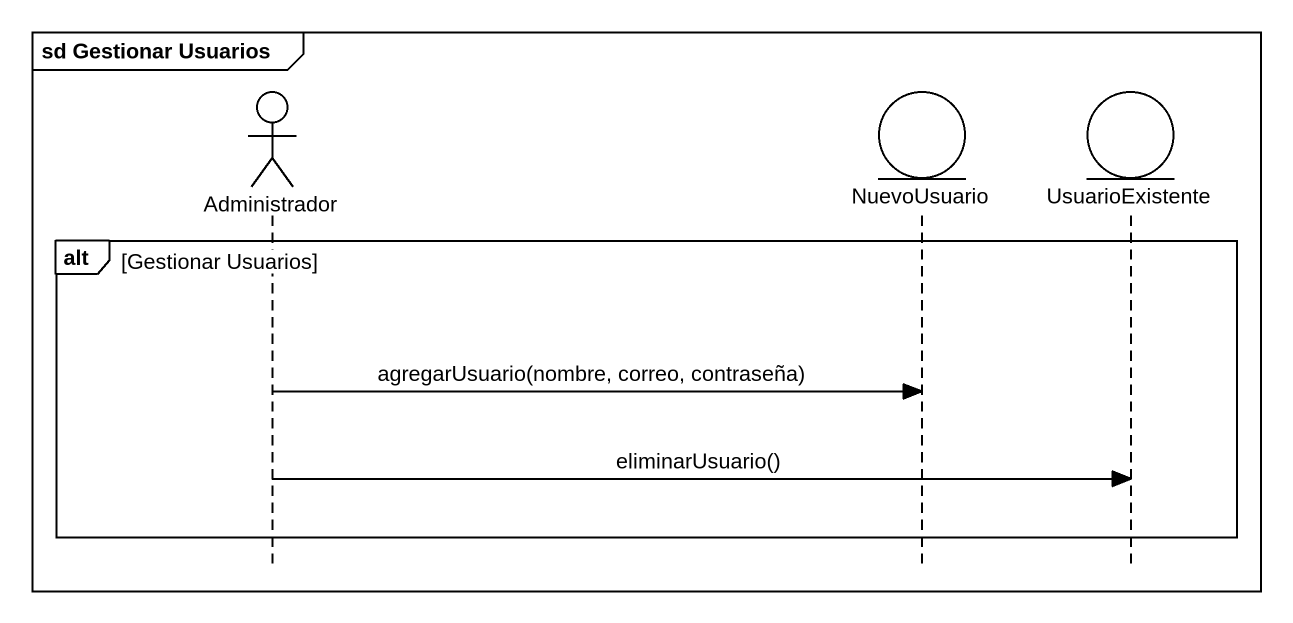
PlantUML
@startuml
mainframe sd Gestionar Usuarios
hide footbox
actor Administrador
entity NuevoUsuario
entity UsuarioExistente

alt Gestionar Usuarios
  Administrador -> NuevoUsuario : agregarUsuario(nombre, correo, contraseña)
  Administrador -> UsuarioExistente : eliminarUsuario()
end
@enduml
